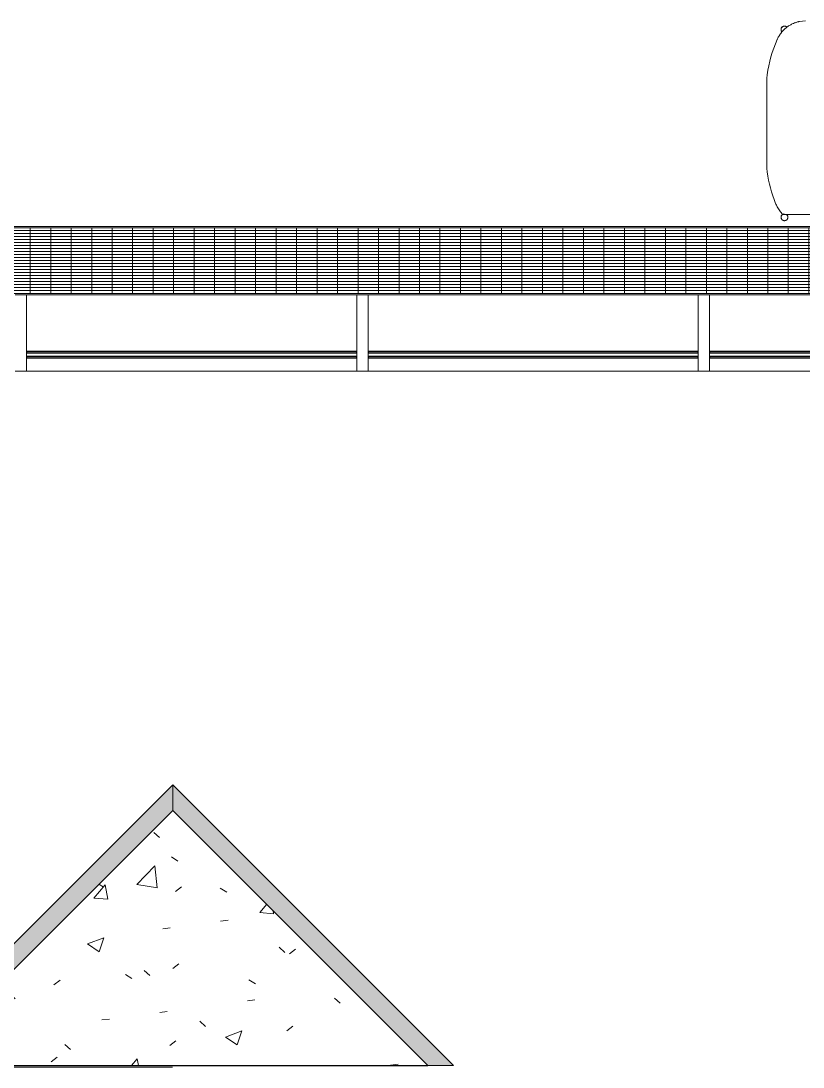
# Model space of a CAD drawing. Header units: millimetres. Extents: x 90978 to 295199, y -4084 to 97293.
# Drawn here: x 208051 to 211486, y 9016 to 13611 of the extents above; entities that cross this region are included whole.
import ezdxf

# ---------------------------------------------------------------- set-up
doc = ezdxf.new("R2010")
doc.units = ezdxf.units.MM
doc.header["$MEASUREMENT"] = 0
for name, color, linetype, lineweight in [('CSM-STL-XX-ZZ-M3-A-XXXX-00001_detached _19_04_21__rvt-1-Level 0$0$A-GENM', 7, 'CONTINUOUS', 9), ('CSM-STL-XX-ZZ-M3-A-XXXX-00001_detached _19_04_21__rvt-1-Level 0$0$A-GLAZ-CURT', 7, 'CONTINUOUS', 9), ('CSM-STL-XX-ZZ-M3-A-XXXX-00001_detached _19_04_21__rvt-1-Level 0$0$A-GLAZ-CWMG', 7, 'CONTINUOUS', 9), ('I-FURN', 8, 'CONTINUOUS', 9)]:
    doc.layers.add(name, color=color, linetype=linetype, lineweight=lineweight)

# ---------------------------------------------------------------- blocks, each defined once
blk = doc.blocks.new('CSM-STL-XX-ZZ-M3-A-XXXX-00001_detached _19_04_21__rvt-1-Level 0$0$FP_190-Level 0')
at = {"layer": 'CSM-STL-XX-ZZ-M3-A-XXXX-00001_detached _19_04_21__rvt-1-Level 0$0$A-GENM'}
for p, q in [((63384.4, 24082), (63403.4, 24082)), ((63422.2, 24082), (63414.5, 24082)), ((63451.6, 24082), (63417.8, 24082)), ((63434.5, 24082), (63443.8, 24082)), ((63445.4, 24082), (63454.7, 24082)), ((63468.2, 24082.1), (63448, 24082.1)), ((63456.7, 24082), (63465.8, 24082)), ((63496.4, 24082), (63463.5, 24082)), ((63465.8, 24082.1), (63489.1, 24082)), ((63468.4, 24082), (63477.4, 24082)), ((63480.4, 24082.1), (63489.3, 24082.1)), ((63513.5, 24082.1), (63482.3, 24082.1)), ((63485.9, 24082.1), (63497.7, 24082.1)), ((63490.8, 24082), (63500, 24082)), ((63492.8, 24082.1), (63501.6, 24082.1)), ((63527, 24082), (63493.4, 24082)), ((63501, 24082), (63510.1, 24082)), ((63540.5, 24082.1), (63508.5, 24082.1)), ((63511.6, 24082), (63520.5, 24082)), ((63548.5, 24082), (63515.4, 24082)), ((63522.5, 24082.1), (63531.3, 24082.1)), ((63529, 24082), (63553.6, 24082)), ((63530.4, 24082), (63554.7, 24082)), ((63533, 24082), (63556.9, 24082)), ((63533.8, 24082.1), (63542.5, 24082.1)), ((63534.1, 24082), (63557.8, 24082)), ((63535.2, 24082), (63558.7, 24082)), ((63569.9, 24082), (63537.2, 24082)), ((63583.8, 24082.1), (63552.7, 24082.1)), ((63591, 24082), (63558.8, 24082)), ((63611.9, 24082.1), (63580.2, 24082.1)), ((63632.7, 24082.1), (63601.4, 24082.1)), ((63605, 24082), (63629.2, 24082)), ((63608.1, 24082), (63631.4, 24082)), ((63609.8, 24082.1), (63632.8, 24082.1)), ((63613, 24082.1), (63635.5, 24082.1)), ((63620.2, 24082), (63629.2, 24082)), ((63628.1, 24082), (63637, 24082)), ((63636.5, 24082), (63645.2, 24082)), ((63675.7, 24082), (63642.5, 24082)), ((63645.2, 24082.1), (63653.8, 24082.1)), ((63654.2, 24082.1), (63662.7, 24082.1)), ((63711.3, 24082), (63677.4, 24082)), ((63678.5, 24082), (63703, 24082)), ((63678.7, 24082), (63703.3, 24082)), ((63678.9, 24082), (63703.8, 24082)), ((63680.8, 24082.1), (63703.6, 24082.1)), ((63714.5, 24082), (63682.3, 24082)), ((63694.9, 24082), (63703.8, 24082)), ((63701.3, 24082), (63710.2, 24082)), ((63708.2, 24082), (63716.9, 24082)), ((63715.4, 24082), (63723.9, 24082)), ((63748.9, 24082), (63715.9, 24082)), ((63752.7, 24082.1), (63721.3, 24082.1)), ((63722.9, 24082.1), (63731.4, 24082.1)), ((63757.8, 24082), (63724.2, 24082)), ((63750.1, 24082), (63773.3, 24082)), ((63750.1, 24082), (63773.5, 24082)), ((63750.2, 24082), (63773.7, 24082)), ((63750.9, 24082), (63774.9, 24082)), ((63751.7, 24082), (63776.1, 24082)), ((63785.7, 24082), (63753.7, 24082)), ((63794.2, 24082), (63761.6, 24082)), ((63770.4, 24082), (63779.2, 24082)), ((63775.4, 24082), (63784.1, 24082)), ((63780.7, 24082), (63789.3, 24082)), ((63786.4, 24082), (63794.9, 24082)), ((63821.9, 24082.1), (63790.7, 24082.1)), ((63792.5, 24082), (63800.9, 24082)), ((63831.3, 24082), (63798, 24082)), ((63829.9, 24082), (63798.2, 24082)), ((63799, 24082.1), (63800.5, 24082.1)), ((63819.2, 24082.1), (63841.9, 24082.1)), ((63819.7, 24082.1), (63842.7, 24082)), ((63822.2, 24082), (63846, 24082)), ((63865.8, 24082), (63833.3, 24082)), ((63887.6, 24082), (63854, 24082)), ((63899.5, 24082), (63868, 24082)), ((63904.1, 24082), (63871, 24082)), ((63920.4, 24082), (63887.8, 24082)), ((63895.7, 24082), (63919.9, 24082)), ((63897, 24082), (63921.3, 24082)), ((63898.4, 24082), (63922.9, 24082)), ((63903, 24082), (63927.9, 24082)), ((63936.6, 24082), (63904.4, 24082)), ((63952.5, 24082), (63920.8, 24082)), ((63925.9, 24082), (63934.5, 24082)), ((63928.3, 24082), (63936.8, 24082)), ((63931, 24082), (63939.4, 24082)), ((63934.2, 24082), (63942.4, 24082)), ((63968.3, 24082), (63937, 24082)), ((63937.6, 24082), (63945.7, 24082)), ((63983.9, 24082), (63953, 24082)), ((63956.2, 24082), (63979, 24082)), ((63957.3, 24082), (63980.3, 24082)), ((63958.5, 24082), (63981.7, 24082)), ((63962.6, 24082), (63986.2, 24082)), ((63965.6, 24082), (63989.6, 24082)), ((63974.6, 24082), (63999.4, 24082)), ((64018.2, 24082), (63984.6, 24082)), ((64002.4, 24082), (64011, 24082)), ((64003.3, 24082), (64011.7, 24082)), ((64004.6, 24082), (64012.9, 24082)), ((64006.2, 24082), (64014.4, 24082)), ((64008.2, 24082), (64016.2, 24082)), ((64047.4, 24082), (64014.7, 24082)), ((64030.5, 24082), (64054, 24082)), ((64075.9, 24082), (64044.1, 24082)), ((64052.3, 24082), (64077.4, 24082)), ((64053.8, 24082), (64062.2, 24082)), ((64053.9, 24082), (64062.2, 24082)), ((64054.5, 24082), (64062.6, 24082)), ((64054.9, 24082), (64080.1, 24082)), ((64055.3, 24082), (64063.4, 24082)), ((64056.6, 24082), (64064.5, 24082)), ((64090.7, 24082), (64057.3, 24082)), ((64103.7, 24082), (64072.8, 24082)), ((64117.9, 24082), (64085.4, 24082)), ((64133.3, 24082), (64100.2, 24082)), ((64104.1, 24082), (64127.8, 24082)), ((64106.5, 24082), (64130.4, 24082)), ((64109, 24082), (64133.1, 24082)), ((64144.4, 24082), (64112.8, 24082)), ((64116.9, 24082), (64141.5, 24082)), ((64122.5, 24082), (64147.4, 24082)), ((64159.3, 24082), (64127.2, 24082)), ((64184.7, 24082), (64153.4, 24082)), ((64165.4, 24082), (64188.6, 24082)), ((64170.6, 24082), (64194.2, 24082)), ((64204.1, 24082), (64171.3, 24082)), ((64174.7, 24082), (64182.4, 24082)), ((64175.7, 24082), (64183.5, 24082)), ((64177.1, 24082), (64185, 24082)), ((64178.8, 24082), (64186.9, 24082)), ((64180.9, 24082), (64189.1, 24082)), ((64185.2, 24082), (64209.6, 24082)), ((64228.2, 24082), (64196.3, 24082)), ((64251.4, 24082), (64217.8, 24082)), ((64251.6, 24082), (64220.5, 24082)), ((64262.9, 24082), (64229.8, 24082)), ((64230, 24082), (64253.1, 24082)), ((64274.3, 24082), (64241.6, 24082)), ((64246.1, 24082), (64253.7, 24082)), ((64248.6, 24082), (64256.3, 24082)), ((64251.4, 24082), (64259.3, 24082)), ((64285.4, 24082), (64253.2, 24082)), ((64254.6, 24082), (64262.6, 24082)), ((64258.2, 24082), (64266.3, 24082)), ((64262.9, 24082), (64287.6, 24082)), ((64296.4, 24082), (64264.6, 24082)), ((64266.6, 24082), (64291.5, 24082)), ((64270.4, 24082), (64295.4, 24082)), ((64307.1, 24082), (64275.8, 24082)), ((64317.7, 24082), (64286.9, 24082)), ((64303.5, 24082), (64326.9, 24082)), ((64307.1, 24082), (64330.6, 24082)), ((64310.7, 24082), (64334.4, 24082)), ((64318.3, 24082), (64325.9, 24082)), ((64321.9, 24082), (64346.1, 24082)), ((64322.2, 24082), (64329.9, 24082)), ((64326.6, 24082), (64334.4, 24082)), ((64329.8, 24082), (64354.3, 24082)), ((64331.3, 24082), (64339.2, 24082)), ((64336.3, 24082), (64344.4, 24082)), ((64350.7, 24082), (64376.1, 24082)), ((64393.3, 24082), (64360.2, 24082)), ((64369.4, 24082), (64390, 24082)), ((64412.2, 24082), (64379.9, 24082)), ((64386.9, 24082), (64410.9, 24082)), ((64430.3, 24082), (64399, 24082)), ((64463.2, 24082), (64430.2, 24082)), ((64480, 24082), (64448, 24082)), ((64485.4, 24082), (64451.8, 24082)), ((64458.6, 24082), (64465.9, 24082)), ((64464.6, 24082), (64489, 24082)), ((64496.2, 24082), (64465.1, 24082)), ((64465.2, 24082), (64472.6, 24082)), ((64501.8, 24082), (64469.2, 24082)), ((64469.4, 24082), (64494, 24082)), ((64472.1, 24082), (64479.6, 24082)), ((64474.3, 24082), (64499, 24082)), ((64479.4, 24082), (64487.1, 24082)), ((64517.5, 24082), (64485.8, 24082)), ((64487, 24082), (64494.8, 24082)), ((64489.4, 24082), (64514.6, 24082)), ((64499.9, 24082), (64525.4, 24082)), ((64532.5, 24082), (64501.7, 24082)), ((64512, 24082), (64526.8, 24082)), ((64518.1, 24082), (64541.9, 24082)), ((64555.6, 24082), (64522.2, 24082)), ((64528.2, 24082), (64552.4, 24082)), ((64531.8, 24082), (64539, 24082)), ((64570, 24082), (64537.6, 24082)), ((64539.9, 24082), (64547.2, 24082)), ((64548.3, 24082), (64555.7, 24082)), ((64583.7, 24082), (64552.2, 24082)), ((64554.7, 24082), (64579.7, 24082)), ((64557.1, 24082), (64564.6, 24082)), ((64596.7, 24082), (64566.1, 24082)), ((64566.2, 24082), (64573.9, 24082)), ((64575.3, 24082), (64582.4, 24082)), ((64579.7, 24082), (64603.4, 24082)), ((64584.1, 24082), (64591.3, 24082)), ((64593.2, 24082), (64600.6, 24082)), ((64602.7, 24082), (64610.2, 24082))]:
    blk.add_line(p, q, dxfattribs=at)

msp = doc.modelspace()

# ---------------------------------------------------------------- hatches: boundary and pattern name
at = {"layer": 'CSM-STL-XX-ZZ-M3-A-XXXX-00001_detached _19_04_21__rvt-1-Level 0$0$A-GENM'}
h = msp.add_hatch(dxfattribs=at)
h.set_pattern_fill('FP_27', color=256, style=0, pattern_type=2)
h.set_pattern_definition([(0, (214391.582, 12558.142), (0, 13.2), []), (90, (214391.58, 12558.14), (-90, 6e-15), [])])
h.paths.add_polyline_path([(230776.3, 12414.2), (230776.3, 12702.1), (198006.8, 12702.1), (198006.8, 12414.2), (229572.6, 12414.2)], flags=0)
h = msp.add_hatch(dxfattribs=at)
h.set_pattern_fill('FP_48', color=256, style=0, pattern_type=2)
h.set_pattern_definition([(44.922, (166480.914, -31925.9278), (287.56246103, 292.09503043), [33.505, -271.087, -1929.081]), (44.922, (166480.914, -31925.9278), (287.56246103, 292.09503043), [-304.592, 33.505, -271.087, -1624.489]), (44.922, (166480.914, -31925.9278), (287.56246103, 292.09503043), [-609.183, 33.505, -575.678, -1015.306]), (44.922, (166480.914, -31925.9278), (287.56246103, 292.09503043), [-1218.367, 33.505, -271.087, -710.714]), (44.922, (166480.914, -31925.9278), (287.56246103, 292.09503043), [-1522.959, 33.505, -169.556, -507.653]), (44.922, (166480.914, -31925.9278), (287.56246103, 292.09503043), [-1726.02, 33.505, -474.148]), (220.998, (166588.751, -31815.729), (-206.0427773, -189.7265587), [15.717, -127.164, -904.915]), (220.998, (166588.751, -31815.729), (-206.0427773, -189.7265587), [-142.881, 15.717, -127.164, -762.034]), (220.998, (166588.751, -31815.729), (-206.0427773, -189.7265587), [-285.763, 15.717, -270.046, -476.271]), (220.998, (166588.751, -31815.729), (-206.0427773, -189.7265587), [-571.525, 15.717, -127.164, -333.39]), (220.998, (166588.751, -31815.729), (-206.0427773, -189.7265587), [-714.407, 15.717, -79.537, -238.136]), (220.998, (166588.751, -31815.729), (-206.0427773, -189.7265587), [-809.661, 15.717, -222.419]), (228.374, (166624.697, -31769.254), (-81.5229082, -102.36586), [17.857, -144.482, -1028.152]), (228.374, (166624.697, -31769.254), (-81.5229082, -102.36586), [-162.34, 17.857, -144.482, -865.813]), (228.374, (166624.697, -31769.254), (-81.5229082, -102.36586), [-324.68, 17.857, -306.822, -541.133]), (228.374, (166624.697, -31769.254), (-81.5229082, -102.36586), [-649.359, 17.857, -144.482, -378.793]), (228.374, (166624.697, -31769.254), (-81.5229082, -102.36586), [-811.699, 17.857, -90.369, -270.566]), (228.374, (166624.697, -31769.254), (-81.5229082, -102.36586), [-919.926, 17.857, -252.709])])
h.paths.add_polyline_path([(207485.3, 9023.1), (207598, 9023.2), (208717.8, 10143), (208717.8, 10255.6)], flags=0)
h = msp.add_hatch(dxfattribs=at)
h.set_pattern_fill('FP_49', color=256, style=0, pattern_type=2)
h.set_pattern_definition([(315.078, (189424.483, 29435.8912), (287.56284105, -281.46649804), [33.505, -271.087, -1929.081]), (315.078, (189424.483, 29435.8912), (287.56284105, -281.46649804), [-304.592, 33.505, -271.087, -1624.489]), (315.078, (189424.483, 29435.8912), (287.56284105, -281.46649804), [-609.183, 33.505, -575.678, -1015.306]), (315.078, (189424.483, 29435.8912), (287.56284105, -281.46649804), [-1218.367, 33.505, -271.087, -710.714]), (315.078, (189424.483, 29435.8912), (287.56284105, -281.46649804), [-1522.959, 33.505, -169.556, -507.653]), (315.078, (189424.483, 29435.8912), (287.56284105, -281.46649804), [-1726.02, 33.505, -474.148]), (131.626, (189532.319, 29331.007), (-206.0416056, 221.2299609), [17.857, -144.482, -1028.152]), (131.626, (189532.319, 29331.007), (-206.0416056, 221.2299609), [-162.34, 17.857, -144.482, -865.813]), (131.626, (189532.319, 29331.007), (-206.0416056, 221.2299609), [-324.68, 17.857, -306.822, -541.133]), (131.626, (189532.319, 29331.007), (-206.0416056, 221.2299609), [-649.359, 17.857, -144.482, -378.793]), (131.626, (189532.319, 29331.007), (-206.0416056, 221.2299609), [-811.699, 17.857, -90.369, -270.566]), (131.626, (189532.319, 29331.007), (-206.0416056, 221.2299609), [-919.926, 17.857, -252.709]), (139.002, (189568.265, 29305.788), (-81.5231282, 60.2330466), [15.717, -127.164, -904.915]), (139.002, (189568.265, 29305.788), (-81.5231282, 60.2330466), [-142.881, 15.717, -127.164, -762.034]), (139.002, (189568.265, 29305.788), (-81.5231282, 60.2330466), [-285.763, 15.717, -270.046, -476.271]), (139.002, (189568.265, 29305.788), (-81.5231282, 60.2330466), [-571.525, 15.717, -127.164, -333.39]), (139.002, (189568.265, 29305.788), (-81.5231282, 60.2330466), [-714.407, 15.717, -79.537, -238.136]), (139.002, (189568.265, 29305.788), (-81.5231282, 60.2330466), [-809.661, 15.717, -222.419])])
h.paths.add_polyline_path([(209837.7, 9023.1), (209950.3, 9023.1), (208717.8, 10255.6), (208717.8, 10143)], flags=0)
h = msp.add_hatch(dxfattribs=at)
h.set_pattern_fill('FP_28', color=256, style=0, pattern_type=2)
h.set_pattern_definition([(50, (147271.8, -12716.8), (728.7365, -63.756), [76.2, -838.2]), (355, (147271.8, -12716.8), (-140.972, 764.228), [60.96, -670.56]), (100.451, (147332.5, -12722.1), (587.77, 700.467), [64.76, -712.36]), (46.184, (147271.8, -12513.6), (1084.316, -168.171), [114.3, -1257.3]), (96.636, (147362.1, -12527.6), (949.61, 989.71), [97.14, -1068.54]), (351.184, (147271.8, -12513.6), (949.62, 989.701), [91.44, -1005.84]), (21, (147373.4, -12564.4), (606.458, -409.0606), [76.2, -838.2]), (326, (147373.4, -12564.4), (247.208, 736.753), [60.96, -670.56]), (71.451, (147423.9, -12598.5), (853.668, 327.6855), [64.76, -712.36]), (37.5, (147271.8, -12716.8), (12.3547, 338.2201), [33.528, -628.904, 33.528, -647.192, -673.1]), (37.5, (147271.8, -12716.8), (12.3547, 338.2201), [-1343.152, 33.528, -639.572]), (7.5, (147271.8, -12716.8), (267.2789, 400.7221), [33.528, -354.584, 33.528, -613.664, -256.54]), (7.5, (147271.8, -12716.8), (267.2789, 400.7221), [-1035.304, 33.528, -223.012]), (327.5, (147045.22, -12716.8), (542.3633, -22.9153), [33.528, -220.472, 33.528, -758.952, -1051.56]), (327.5, (147045.22, -12716.8), (542.3633, -22.9153), [-1046.48, 33.528, -1018.032]), (317.5, (146943.6, -12716.8), (592.517, 101.707), [33.528, -296.672, 33.528, -492.76, -746.76]), (317.5, (146943.6, -12716.8), (592.517, 101.707), [-856.488, 33.528, -713.232])])
h.paths.add_polyline_path([(209837.7, 9023.1), (208717.8, 10143), (207598, 9023.2), (209588.9, 9023.1)], flags=0)
at = {"layer": 'CSM-STL-XX-ZZ-M3-A-XXXX-00001_detached _19_04_21__rvt-1-Level 0$0$A-GLAZ-CURT'}
h = msp.add_hatch(color=256, dxfattribs=at)
h.paths.add_polyline_path([(209525.8, 12152.7), (209525.8, 12158.7), (208075.8, 12158.7), (208075.8, 12152.7), (208758.5, 12152.7)], flags=0)
h.paths.add_polyline_path([(209525.8, 12130.7), (209525.8, 12136.7), (208075.8, 12136.7), (208075.8, 12130.7), (208758.5, 12130.7)], flags=0)
h = msp.add_hatch(color=256, dxfattribs=at)
h.paths.add_polyline_path([(211025.8, 12152.7), (211025.8, 12158.7), (209575.8, 12158.7), (209575.8, 12152.7), (210258.5, 12152.7)], flags=0)
h.paths.add_polyline_path([(211025.8, 12130.7), (211025.8, 12136.7), (209575.8, 12136.7), (209575.8, 12130.7), (210258.5, 12130.7)], flags=0)
h = msp.add_hatch(color=256, dxfattribs=at)
h.paths.add_polyline_path([(212525.8, 12152.7), (212525.8, 12158.7), (211075.8, 12158.7), (211075.8, 12152.7), (211758.5, 12152.7)], flags=0)
h.paths.add_polyline_path([(212525.8, 12130.7), (212525.8, 12136.7), (211075.8, 12136.7), (211075.8, 12130.7), (211758.5, 12130.7)], flags=0)

# ---------------------------------------------------------------- linework, layer by layer
at = {"layer": 'CSM-STL-XX-ZZ-M3-A-XXXX-00001_detached _19_04_21__rvt-1-Level 0$0$A-GENM'}
for p, q in [((198000.8, 12708.1), (230782.3, 12708.1)), ((230776.3, 12702.1), (198006.8, 12702.1)), ((198006.8, 12414.2), (230776.3, 12414.2)), ((207485.3, 9023.1), (208717.8, 10255.6)), ((208717.8, 10255.6), (209950.3, 9023.1)), ((208717.8, 10255.6), (208717.8, 10143)), ((209837.7, 9023.1), (209950.3, 9023.1))]:
    msp.add_line(p, q, dxfattribs=at)
at = {"layer": 'CSM-STL-XX-ZZ-M3-A-XXXX-00001_detached _19_04_21__rvt-1-Level 0$0$A-GENM', "lineweight": 30}
for p, q in [((208717.8, 10143), (207598, 9023.2)), ((209837.7, 9023.1), (208717.8, 10143))]:
    msp.add_line(p, q, dxfattribs=at)
at = {"layer": 'CSM-STL-XX-ZZ-M3-A-XXXX-00001_detached _19_04_21__rvt-1-Level 0$0$A-GENM', "lineweight": 30, "flags": 128}
msp.add_lwpolyline([(207598, 9023.2), (207846.8, 9023.2), (208095.7, 9023.2), (208344.6, 9023.2), (208593.4, 9023.1), (208842.3, 9023.1), (209091.1, 9023.1), (209340, 9023.1), (209588.9, 9023.1), (209837.7, 9023.1)], dxfattribs=at)
at = {"layer": 'CSM-STL-XX-ZZ-M3-A-XXXX-00001_detached _19_04_21__rvt-1-Level 0$0$A-GLAZ-CURT', "lineweight": 30}
for p, q in [((209525.8, 12158.7), (208075.8, 12158.7)), ((208075.8, 12158.7), (208075.8, 12152.7)), ((208075.8, 12152.7), (209525.8, 12152.7)), ((209525.8, 12136.7), (208075.8, 12136.7)), ((208075.8, 12136.7), (208075.8, 12130.7)), ((209525.8, 12152.7), (209525.8, 12158.7)), ((209525.8, 12130.7), (209525.8, 12136.7)), ((211025.8, 12158.7), (209575.8, 12158.7)), ((209575.8, 12158.7), (209575.8, 12152.7)), ((209575.8, 12152.7), (211025.8, 12152.7)), ((211025.8, 12136.7), (209575.8, 12136.7)), ((209575.8, 12136.7), (209575.8, 12130.7)), ((211025.8, 12152.7), (211025.8, 12158.7)), ((211025.8, 12130.7), (211025.8, 12136.7)), ((212525.8, 12158.7), (211075.8, 12158.7)), ((211075.8, 12158.7), (211075.8, 12152.7)), ((211075.8, 12152.7), (212525.8, 12152.7)), ((212525.8, 12136.7), (211075.8, 12136.7)), ((211075.8, 12136.7), (211075.8, 12130.7)), ((208075.8, 12130.7), (209525.8, 12130.7)), ((209575.8, 12130.7), (211025.8, 12130.7)), ((211075.8, 12130.7), (212525.8, 12130.7))]:
    msp.add_line(p, q, dxfattribs=at)
at = {"layer": 'CSM-STL-XX-ZZ-M3-A-XXXX-00001_detached _19_04_21__rvt-1-Level 0$0$A-GLAZ-CWMG', "lineweight": 20, "extrusion": (0, 0, -1)}
for p, q in [((208075.8, 12408.2), (208025.8, 12408.2)), ((208075.8, 12073.2), (208075.8, 12408.2)), ((209575.8, 12408.2), (209525.8, 12408.2)), ((209525.8, 12408.2), (209525.8, 12073.2)), ((209575.8, 12073.2), (209575.8, 12408.2)), ((211075.8, 12408.2), (211025.8, 12408.2)), ((211025.8, 12408.2), (211025.8, 12073.2)), ((211075.8, 12073.2), (211075.8, 12408.2)), ((208025.8, 12073.2), (208075.8, 12073.2)), ((209525.8, 12073.2), (209575.8, 12073.2)), ((211025.8, 12073.2), (211075.8, 12073.2))]:
    msp.add_line(p, q, dxfattribs=at)
at = {"layer": 'CSM-STL-XX-ZZ-M3-A-XXXX-00001_detached _19_04_21__rvt-1-Level 0$0$A-GLAZ-CWMG'}
for p, q in [((209525.8, 12408.2), (208075.8, 12408.2)), ((211025.8, 12408.2), (209575.8, 12408.2)), ((212525.8, 12408.2), (211075.8, 12408.2)), ((209525.8, 12073.2), (208075.8, 12073.2)), ((211025.8, 12073.2), (209575.8, 12073.2)), ((212525.8, 12073.2), (211075.8, 12073.2))]:
    msp.add_line(p, q, dxfattribs=at)
at = {"layer": 'I-FURN'}
for p, q in [((211483.7, 13610.4), (211470.5, 13608.4)), ((211496.9, 13611), (211483.7, 13610.4)), ((211389.9, 13574.6), (211389.8, 13574)), ((211389.8, 13574), (211389.8, 13573.4)), ((211389.8, 13573.4), (211389.8, 13573.1)), ((211389.8, 13573.1), (211389.8, 13572.5)), ((211389.8, 13572.5), (211389.8, 13571.9)), ((211389.8, 13571.9), (211389.9, 13571.3)), ((211390, 13575.2), (211389.9, 13574.6)), ((211389.9, 13571.3), (211390, 13570.7)), ((211390.2, 13576.4), (211390, 13575.8)), ((211390, 13575.8), (211390, 13575.2)), ((211390, 13570.7), (211390.1, 13570.1)), ((211390.1, 13570.1), (211390.2, 13569.6)), ((211390.3, 13577), (211390.2, 13576.4)), ((211390.2, 13569.6), (211390.4, 13569)), ((211390.5, 13577.6), (211390.3, 13577)), ((211390.4, 13569), (211390.6, 13568.4)), ((211390.7, 13578.1), (211390.5, 13577.6)), ((211390.6, 13568.4), (211390.8, 13567.8)), ((211390.9, 13578.7), (211390.7, 13578.1)), ((211390.8, 13567.8), (211391, 13567.3)), ((211391.1, 13579.3), (211390.9, 13578.7)), ((211391, 13567.3), (211391.2, 13566.7)), ((211391.4, 13579.8), (211391.1, 13579.3)), ((211391.2, 13566.7), (211391.5, 13566.2)), ((211391.6, 13580.3), (211391.4, 13579.8)), ((211391.5, 13566.2), (211391.8, 13565.7)), ((211391.9, 13580.9), (211391.6, 13580.3)), ((211391.8, 13565.7), (211392.1, 13565.2)), ((211392.3, 13581.4), (211391.9, 13580.9)), ((211392.1, 13565.2), (211392.4, 13564.7)), ((211392.6, 13581.9), (211392.3, 13581.4)), ((211392.4, 13564.7), (211392.8, 13564.2)), ((211393, 13582.3), (211392.6, 13581.9)), ((211392.8, 13564.2), (211393.1, 13563.7)), ((211393.3, 13582.8), (211393, 13582.3)), ((211393.1, 13563.7), (211393.5, 13563.2)), ((211393.7, 13583.3), (211393.3, 13582.8)), ((211393.5, 13563.2), (211393.9, 13562.8)), ((211394.2, 13583.7), (211393.7, 13583.3)), ((211394.6, 13584.1), (211394.2, 13583.7)), ((211395, 13584.5), (211394.6, 13584.1)), ((211395.5, 13584.9), (211395, 13584.5)), ((211396, 13585.3), (211395.5, 13584.9)), ((211396.5, 13585.6), (211396, 13585.3)), ((211397, 13585.9), (211396.5, 13585.6)), ((211397.5, 13586.2), (211397, 13585.9)), ((211398, 13586.5), (211397.5, 13586.2)), ((211398.6, 13586.8), (211398, 13586.5)), ((211399.1, 13587), (211398.6, 13586.8)), ((211399.7, 13587.2), (211399.1, 13587)), ((211400.2, 13587.4), (211399.7, 13587.2)), ((211400.8, 13587.6), (211400.2, 13587.4)), ((211401.4, 13587.7), (211400.8, 13587.6)), ((211402, 13587.9), (211401.4, 13587.7)), ((211402.6, 13588), (211402, 13587.9)), ((211403.2, 13588), (211402.6, 13588)), ((211403.8, 13588.1), (211403.2, 13588)), ((211404.4, 13588.1), (211403.8, 13588.1)), ((211405, 13588.1), (211404.4, 13588.1)), ((211405.6, 13588.1), (211405, 13588.1)), ((211406.2, 13588.1), (211405.6, 13588.1)), ((211406.8, 13588), (211406.2, 13588.1)), ((211407.4, 13587.9), (211406.8, 13588)), ((211407.9, 13587.8), (211407.4, 13587.9)), ((211408.5, 13587.7), (211407.9, 13587.8)), ((211409.1, 13587.5), (211408.5, 13587.7)), ((211409.7, 13587.3), (211409.1, 13587.5)), ((211410.2, 13587.1), (211409.7, 13587.3)), ((211410.8, 13586.9), (211410.2, 13587.1)), ((211411.3, 13586.6), (211410.8, 13586.9)), ((211411.9, 13586.4), (211411.3, 13586.6)), ((211412.4, 13586.1), (211411.9, 13586.4)), ((211412.9, 13585.7), (211412.4, 13586.1)), ((211413.4, 13585.4), (211412.9, 13585.7)), ((211413.9, 13585.1), (211413.4, 13585.4)), ((211414.4, 13584.7), (211413.9, 13585.1)), ((211414.8, 13584.3), (211414.4, 13584.7)), ((211415.3, 13583.9), (211414.8, 13584.3)), ((211415.7, 13583.5), (211415.3, 13583.9)), ((211327.4, 13364.3), (211327.4, 12957.8)), ((211389.9, 12750), (211389.8, 12749.4)), ((211389.8, 12749.4), (211389.8, 12748.8)), ((211389.8, 12748.8), (211389.8, 12748.5)), ((211389.8, 12748.5), (211389.8, 12747.9)), ((211389.8, 12747.9), (211389.8, 12747.3)), ((211389.8, 12747.3), (211389.9, 12746.7)), ((211390, 12750.6), (211389.9, 12750)), ((211389.9, 12746.7), (211390, 12746.1)), ((211390.2, 12751.8), (211390, 12751.2)), ((211390, 12751.2), (211390, 12750.6)), ((211390, 12746.1), (211390.1, 12745.5)), ((211390.1, 12745.5), (211390.2, 12744.9)), ((211390.3, 12752.4), (211390.2, 12751.8)), ((211390.2, 12744.9), (211390.4, 12744.4)), ((211390.5, 12753), (211390.3, 12752.4)), ((211390.4, 12744.4), (211390.6, 12743.8)), ((211390.7, 12753.5), (211390.5, 12753)), ((211390.6, 12743.8), (211390.8, 12743.2)), ((211390.9, 12754.1), (211390.7, 12753.5)), ((211390.8, 12743.2), (211391, 12742.7)), ((211391.1, 12754.7), (211390.9, 12754.1)), ((211391, 12742.7), (211391.2, 12742.1)), ((211391.4, 12755.2), (211391.1, 12754.7)), ((211391.2, 12742.1), (211391.5, 12741.6)), ((211391.6, 12755.7), (211391.4, 12755.2)), ((211391.5, 12741.6), (211391.8, 12741.1)), ((211391.9, 12756.2), (211391.6, 12755.7)), ((211391.8, 12741.1), (211392.1, 12740.5)), ((211392.3, 12756.8), (211391.9, 12756.2)), ((211392.1, 12740.5), (211392.4, 12740)), ((211392.6, 12757.2), (211392.3, 12756.8)), ((211392.4, 12740), (211392.8, 12739.6)), ((211393, 12757.7), (211392.6, 12757.2)), ((211392.8, 12739.6), (211393.1, 12739.1)), ((211393.3, 12758.2), (211393, 12757.7)), ((211393.1, 12739.1), (211393.5, 12738.6)), ((211393.7, 12758.6), (211393.3, 12758.2)), ((211393.5, 12738.6), (211393.9, 12738.2)), ((211394.2, 12759.1), (211393.7, 12758.6)), ((211393.9, 12738.2), (211394.4, 12737.8)), ((211394.6, 12759.5), (211394.2, 12759.1)), ((211394.4, 12737.8), (211394.8, 12737.3)), ((211395, 12759.9), (211394.6, 12759.5)), ((211394.8, 12737.3), (211395.2, 12737)), ((211395.5, 12760.3), (211395, 12759.9)), ((211395.2, 12737), (211395.7, 12736.6)), ((211396, 12760.6), (211395.5, 12760.3)), ((211395.7, 12736.6), (211396.2, 12736.2)), ((211396.5, 12761), (211396, 12760.6)), ((211396.2, 12736.2), (211396.7, 12735.9)), ((211396.7, 12735.9), (211397.2, 12735.6)), ((211402.6, 12761), (211396.8, 12761)), ((211397.2, 12735.6), (211397.7, 12735.3)), ((211397.7, 12735.3), (211398.3, 12735)), ((211398.3, 12735), (211398.8, 12734.8)), ((211398.8, 12734.8), (211399.4, 12734.5)), ((211399.4, 12734.5), (211399.9, 12734.3)), ((211399.9, 12734.3), (211400.5, 12734.1)), ((211400.5, 12734.1), (211401.1, 12734)), ((211401.1, 12734), (211401.7, 12733.8)), ((211401.7, 12733.8), (211402.3, 12733.7)), ((211402.3, 12733.7), (211402.8, 12733.6)), ((211402.4, 12761), (211402.4, 12765.1)), ((213128, 12761), (211402.4, 12761)), ((211402.8, 12733.6), (211403.4, 12733.6)), ((211403.4, 12733.6), (211404, 12733.5)), ((211404, 12733.5), (211404.6, 12733.5)), ((211404.6, 12733.5), (211405.2, 12733.5)), ((211405.2, 12733.5), (211405.8, 12733.6)), ((211405.8, 12733.6), (211406.4, 12733.6)), ((211406.4, 12733.6), (211407, 12733.7)), ((211407, 12733.7), (211407.6, 12733.8)), ((211407.6, 12733.8), (211408.2, 12733.9)), ((211408.2, 12733.9), (211408.8, 12734.1)), ((211408.8, 12734.1), (211409.4, 12734.2)), ((211409.4, 12734.2), (211409.9, 12734.4)), ((211409.9, 12734.4), (211410.5, 12734.6)), ((211410.5, 12734.6), (211411, 12734.9)), ((211411, 12734.9), (211411.6, 12735.1)), ((211411.6, 12735.1), (211412.1, 12735.4)), ((211412.1, 12735.4), (211412.6, 12735.7)), ((211412.6, 12735.7), (211413.1, 12736)), ((211413.4, 12760.8), (211412.9, 12761.1)), ((211413.1, 12736), (211413.6, 12736.4)), ((211413.9, 12760.4), (211413.4, 12760.8)), ((211413.6, 12736.4), (211414.1, 12736.7)), ((211414.4, 12760.1), (211413.9, 12760.4)), ((211414.1, 12736.7), (211414.6, 12737.1)), ((211414.8, 12759.7), (211414.4, 12760.1)), ((211414.6, 12737.1), (211415, 12737.5)), ((211415.3, 12759.3), (211414.8, 12759.7)), ((211415, 12737.5), (211415.4, 12737.9)), ((211415.7, 12758.8), (211415.3, 12759.3)), ((211415.4, 12737.9), (211415.9, 12738.4)), ((211416.1, 12758.4), (211415.7, 12758.8)), ((211415.9, 12738.4), (211416.3, 12738.8)), ((211416.5, 12757.9), (211416.1, 12758.4)), ((211416.3, 12738.8), (211416.6, 12739.3)), ((211416.8, 12757.5), (211416.5, 12757.9)), ((211416.6, 12739.3), (211417, 12739.8)), ((211417.2, 12757), (211416.8, 12757.5)), ((211417, 12739.8), (211417.3, 12740.3)), ((211417.5, 12756.5), (211417.2, 12757)), ((211417.3, 12740.3), (211417.7, 12740.8)), ((211417.8, 12756), (211417.5, 12756.5)), ((211417.7, 12740.8), (211418, 12741.3)), ((211418.1, 12755.4), (211417.8, 12756)), ((211418, 12741.3), (211418.2, 12741.8)), ((211418.4, 12754.9), (211418.1, 12755.4)), ((211418.2, 12741.8), (211418.5, 12742.4)), ((211418.6, 12754.4), (211418.4, 12754.9)), ((211418.5, 12742.4), (211418.7, 12742.9)), ((211418.8, 12753.8), (211418.6, 12754.4)), ((211418.7, 12742.9), (211418.9, 12743.5)), ((211419, 12753.2), (211418.8, 12753.8)), ((211418.9, 12743.5), (211419.1, 12744.1)), ((211419.2, 12752.7), (211419, 12753.2)), ((211419.1, 12744.1), (211419.3, 12744.6)), ((211419.4, 12752.1), (211419.2, 12752.7)), ((211419.3, 12744.6), (211419.4, 12745.2)), ((211419.5, 12751.5), (211419.4, 12752.1)), ((211419.4, 12745.2), (211419.6, 12745.8)), ((211419.6, 12750.9), (211419.5, 12751.5)), ((211419.7, 12750.3), (211419.6, 12750.9)), ((211419.6, 12745.8), (211419.7, 12746.4)), ((211419.8, 12749.7), (211419.7, 12750.3)), ((211419.7, 12747), (211419.8, 12747.6)), ((211419.7, 12746.4), (211419.7, 12747)), ((211419.8, 12749.1), (211419.8, 12749.7)), ((211419.8, 12748.5), (211419.8, 12749.1)), ((211419.8, 12748.2), (211419.8, 12748.5)), ((211419.8, 12747.6), (211419.8, 12748.2))]:
    msp.add_line(p, q, dxfattribs=at)
for centre, radius, start, end in [((211404.8, 13573.2), 15, 45, 180), ((211404.8, 13573.1), 15, 135, 180), ((211404.8, 13573.2), 15, 180, 223.1278), ((211404.8, 13573.1), 15, 180, 222.7788), ((211888.7, 13298.7), 565, 155.9594, 172.293), ((212906.1, 13161), 1591.7, 172.293, 172.6632), ((212906.1, 13161), 1591.7, 187.3368, 187.707), ((211888.7, 13023.3), 565, 187.707, 202.2498), ((211512.3, 12869.3), 158.3, 202.2498, 208.1526), ((211404.8, 12748.5), 15, 122.3615, 180), ((211404.8, 12748.5), 15, 135, 180), ((211404.8, 12748.5), 15, 180, 225), ((211404.8, 12748.5), 15, 180, 0), ((211404.8, 12748.5), 15, 0, 56.9714), ((211404.8, 12748.5), 15, 0, 45), ((211404.8, 12748.5), 15, 315, 0)]:
    msp.add_arc(centre, radius, start, end, dxfattribs=at)
msp.add_open_spline([(211470.5, 13608.4), (211469.4, 13608.2), (211466.2, 13607.5), (211460.2, 13606), (211454.2, 13604.1), (211447.6, 13601.8), (211438.3, 13597.9), (211426.1, 13591.3), (211413.6, 13582.6), (211401.6, 13572.1), (211390.8, 13559.9), (211381.3, 13546.4), (211376.2, 13536.7), (211373.9, 13531.7)], degree=3, knots=[0, 0, 0, 0, 0.1, 0.2, 0.25, 0.3, 0.4, 0.5, 0.6, 0.7, 0.8, 0.9, 1, 1, 1, 1], dxfattribs=at)
for points in [[(211373.9, 13531.7), (211373.7, 13531.2), (211373.3, 13530.3), (211372.9, 13529.4), (211372.7, 13528.9)], [(211372.7, 12794.6), (211376, 12788.5), (211383.3, 12776.7), (211392.1, 12766.1), (211396.8, 12761)]]:
    msp.add_open_spline(points, degree=3, dxfattribs=at)

# ---------------------------------------------------------------- block references
at = {"layer": 'CSM-STL-XX-ZZ-M3-A-XXXX-00001_detached _19_04_21__rvt-1-Level 0$0$A-GENM'}
msp.add_blockref('CSM-STL-XX-ZZ-M3-A-XXXX-00001_detached _19_04_21__rvt-1-Level 0$0$FP_190-Level 0', (144105.9, -15066.4), dxfattribs=at)

doc.saveas('drawing.dxf')
